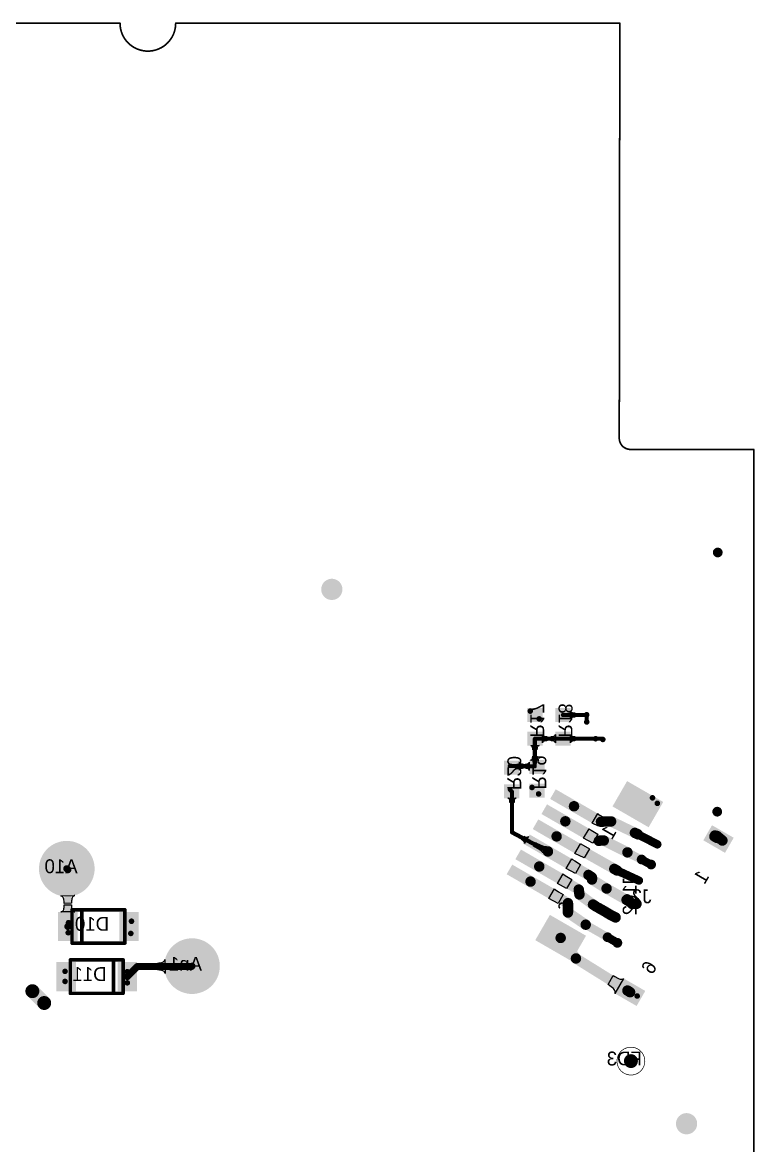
# Model space of a CAD drawing. Header units: millimetres. Extents: x 225 to 632, y 90 to 298.
# Drawn here: x 578.9 to 631.6, y 217.1 to 297.8 of the extents above; entities that cross this region are included whole.
import ezdxf

# ---------------------------------------------------------------- set-up
doc = ezdxf.new("R2010")
doc.units = ezdxf.units.MM
for name, color, linetype in [('BottomLayer', 5, 'Continuous'), ('BottomOverlay', 54, 'Continuous'), ('Mechanical15', 56, 'Continuous'), ('Mechanical4', 56, 'Continuous'), ('ViaHoleLayer', 16, 'Continuous')]:
    doc.layers.add(name, color=color, linetype=linetype)

# ---------------------------------------------------------------- blocks, each defined once
blk = doc.blocks.new('_____________4_______________B_8')
at = {"layer": 'BottomLayer', "const_width": 2}
blk.add_lwpolyline([(-1, 0, 1), (1, 0, 1)], format="xyb", close=True, dxfattribs=at)
blk = doc.blocks.new('_____________4_______________B_9')
at = {"layer": 'BottomLayer', "const_width": 2}
blk.add_lwpolyline([(-1, 0, 1), (1, 0, 1)], format="xyb", close=True, dxfattribs=at)
blk = doc.blocks.new('FIDUCIAL_ROUND_W_REF_32')
at = {"layer": 'Mechanical15'}
for points, const_width in [([(1, 0, 1), (-1, 0, 1)], 0.05), ([(-1.012, 0, 1), (-0.988, 0, 1)], 0.025), ([(0.988, 0, 1), (1.012, 0, 1)], 0.025)]:
    blk.add_lwpolyline(points, format="xyb", close=True, dxfattribs=dict(at, const_width=const_width))
blk = doc.blocks.new('FIDUCIAL_ROUND_W_REF_B_33')
at = {"layer": 'BottomLayer', "const_width": 0.5}
blk.add_lwpolyline([(-0.25, 0, 1), (0.25, 0, 1)], format="xyb", close=True, dxfattribs=at)
blk = doc.blocks.new('TM___P2_F2_B_B_74')
at = {"layer": 'BottomLayer'}
for points in [[(-2.9, -1.05), (-1.5, -1.05), (-2.9, 1.05), (-1.5, 1.05)], [(1.5, -1.05), (2.9, -1.05), (1.5, 1.05), (2.9, 1.05)]]:
    blk.add_solid(points, dxfattribs=at)
at = {"layer": 'BottomOverlay', "const_width": 0.254}
for points in [[(-1.9, 1.2), (-1.9, -1.2)], [(1.9, 1.2), (-1.9, 1.2)], [(1.2, 1.2), (1.2, -1.2)], [(1.9, 1.2), (1.9, -1.2)], [(1.9, -1.2), (-1.9, -1.2)]]:
    blk.add_lwpolyline(points, dxfattribs=at)
at = {"layer": 'BottomOverlay', "const_width": 0.127}
for points in [[(-1.963, 1.2, 1), (-1.836, 1.2, 1)], [(-1.963, 1.2, 1), (-1.836, 1.2, 1)], [(1.137, 1.2, 1), (1.264, 1.2, 1)], [(1.836, 1.2, 1), (1.963, 1.2, 1)], [(1.836, 1.2, 1), (1.963, 1.2, 1)], [(-1.963, -1.2, 1), (-1.836, -1.2, 1)], [(-1.963, -1.2, 1), (-1.836, -1.2, 1)], [(1.137, -1.2, 1), (1.264, -1.2, 1)], [(1.836, -1.2, 1), (1.963, -1.2, 1)], [(1.836, -1.2, 1), (1.963, -1.2, 1)]]:
    blk.add_lwpolyline(points, format="xyb", close=True, dxfattribs=at)
blk = doc.blocks.new('TM___P2_F2_B_B_75')
at = {"layer": 'BottomLayer'}
for points in [[(-2.9, -1.05), (-1.5, -1.05), (-2.9, 1.05), (-1.5, 1.05)], [(1.5, -1.05), (2.9, -1.05), (1.5, 1.05), (2.9, 1.05)]]:
    blk.add_solid(points, dxfattribs=at)
at = {"layer": 'BottomOverlay', "const_width": 0.254}
for points in [[(-1.9, -1.2), (-1.9, 1.2)], [(-1.9, 1.2), (1.9, 1.2)], [(1.2, -1.2), (1.2, 1.2)], [(1.9, -1.2), (1.9, 1.2)], [(-1.9, -1.2), (1.9, -1.2)]]:
    blk.add_lwpolyline(points, dxfattribs=at)
at = {"layer": 'BottomOverlay', "const_width": 0.127}
for points in [[(-1.963, 1.2, 1), (-1.836, 1.2, 1)], [(-1.963, 1.2, 1), (-1.836, 1.2, 1)], [(1.137, 1.2, 1), (1.264, 1.2, 1)], [(1.836, 1.2, 1), (1.963, 1.2, 1)], [(1.836, 1.2, 1), (1.963, 1.2, 1)], [(-1.963, -1.2, 1), (-1.836, -1.2, 1)], [(-1.963, -1.2, 1), (-1.836, -1.2, 1)], [(1.137, -1.2, 1), (1.264, -1.2, 1)], [(1.836, -1.2, 1), (1.963, -1.2, 1)], [(1.836, -1.2, 1), (1.963, -1.2, 1)]]:
    blk.add_lwpolyline(points, format="xyb", close=True, dxfattribs=at)
blk = doc.blocks.new('504050_0691_B_76')
at = {"layer": 'BottomLayer'}
for points in [[(-5.73, 3.495), (-6.98, 3.495), (-5.73, 1.695), (-6.98, 1.695)], [(5.73, 1.695), (6.98, 1.695), (5.73, 3.495), (6.98, 3.495)], [(-3.45, -2.095), (-4.05, -2.095), (-3.45, -3.095), (-4.05, -3.095)], [(-1.95, -2.095), (-2.55, -2.095), (-1.95, -3.095), (-2.55, -3.095)], [(-0.45, -2.095), (-1.05, -2.095), (-0.45, -3.095), (-1.05, -3.095)], [(1.05, -2.095), (0.45, -2.095), (1.05, -3.095), (0.45, -3.095)], [(2.55, -2.095), (1.95, -2.095), (2.55, -3.095), (1.95, -3.095)], [(4.05, -2.095), (3.45, -2.095), (4.05, -3.095), (3.45, -3.095)]]:
    blk.add_solid(points, dxfattribs=at)
at = {"layer": 'BottomOverlay', "text_generation_flag": 2}
for s, p in [('1', (-3.75, 3.38)), ('6', (3.75, 3.38))]:
    blk.add_text(s, height=1, rotation=-180, dxfattribs=at).set_placement(p)
blk = doc.blocks.new('CESI_B7023293_98')
at = {"layer": 'BottomLayer', "const_width": 0.762}
blk.add_lwpolyline([(39.619, 18.5, 1), (40.381, 18.5, 1)], format="xyb", close=True, dxfattribs=at)
blk = doc.blocks.new('AXON6P_B_116')
at = {"layer": 'BottomLayer'}
for points in [[(-6.6, 2.4), (-4.5, 2.4), (-6.6, 5.4), (-4.5, 5.4)], [(4.5, 2.4), (6.6, 2.4), (4.5, 5.4), (6.6, 5.4)], [(-3.525, -1.75), (-2.725, -1.75), (-3.525, 1.75), (-2.725, 1.75)], [(-2.275, -1.75), (-1.475, -1.75), (-2.275, 1.75), (-1.475, 1.75)], [(-1.025, -1.75), (-0.225, -1.75), (-1.025, 1.75), (-0.225, 1.75)], [(0.225, -1.75), (1.025, -1.75), (0.225, 1.75), (1.025, 1.75)], [(1.475, -1.75), (2.275, -1.75), (1.475, 1.75), (2.275, 1.75)], [(2.725, -1.75), (3.525, -1.75), (2.725, 1.75), (3.525, 1.75)]]:
    blk.add_solid(points, dxfattribs=at)
at = {"layer": 'BottomOverlay', "text_generation_flag": 2}
for s, p in [('1', (-3.125, 3.586)), ('6', (3.125, 3.586))]:
    blk.add_text(s, height=1, rotation=-180, dxfattribs=at).set_placement(p)
blk = doc.blocks.new('RESC0603_1608__N_B_121')
at = {"layer": 'BottomLayer'}
for points in [[(-1.35, -0.55), (-0.35, -0.55), (-1.35, 0.55), (-0.35, 0.55)], [(0.35, -0.55), (1.35, -0.55), (0.35, 0.55), (1.35, 0.55)]]:
    blk.add_solid(points, dxfattribs=at)
blk = doc.blocks.new('RESC0603_1608__N_B_122')
at = {"layer": 'BottomLayer'}
for points in [[(-1.35, -0.55), (-0.35, -0.55), (-1.35, 0.55), (-0.35, 0.55)], [(0.35, -0.55), (1.35, -0.55), (0.35, 0.55), (1.35, 0.55)]]:
    blk.add_solid(points, dxfattribs=at)
blk = doc.blocks.new('RESC0603_1608__N_B_123')
at = {"layer": 'BottomLayer'}
for points in [[(-1.35, -0.55), (-0.35, -0.55), (-1.35, 0.55), (-0.35, 0.55)], [(0.35, -0.55), (1.35, -0.55), (0.35, 0.55), (1.35, 0.55)]]:
    blk.add_solid(points, dxfattribs=at)
blk = doc.blocks.new('RESC0603_1608__N_B_124')
at = {"layer": 'BottomLayer'}
for points in [[(-1.35, -0.55), (-0.35, -0.55), (-1.35, 0.55), (-0.35, 0.55)], [(0.35, -0.55), (1.35, -0.55), (0.35, 0.55), (1.35, 0.55)]]:
    blk.add_solid(points, dxfattribs=at)

msp = doc.modelspace()

# ---------------------------------------------------------------- linework, layer by layer
at = {"layer": 'BottomLayer'}
for p, q in [((618.333, 247.748), (618.333, 248.348)), ((618.333, 248.348), (618.336, 248.319)), ((618.336, 247.776), (618.333, 247.748)), ((618.336, 248.319), (618.345, 248.294)), ((618.345, 247.802), (618.336, 247.776)), ((618.345, 248.294), (618.36, 248.271)), ((618.36, 247.824), (618.345, 247.802)), ((618.36, 248.271), (618.381, 248.252)), ((618.381, 247.844), (618.36, 247.824)), ((618.381, 248.252), (618.408, 248.235)), ((618.408, 247.86), (618.381, 247.844)), ((618.408, 248.235), (618.441, 248.222)), ((618.441, 247.874), (618.408, 247.86)), ((618.441, 248.222), (618.48, 248.211)), ((618.48, 247.884), (618.441, 247.874)), ((618.48, 248.211), (618.525, 248.204)), ((618.525, 247.892), (618.48, 247.884)), ((618.525, 248.204), (618.576, 248.199)), ((618.576, 247.896), (618.525, 247.892)), ((618.576, 248.199), (618.633, 248.198)), ((618.633, 247.898), (618.576, 247.896)), ((618.633, 248.198), (618.633, 247.898)), ((616.32, 246.042), (616.32, 246.642)), ((616.32, 246.642), (616.323, 246.614)), ((616.323, 246.614), (616.332, 246.588)), ((616.332, 246.588), (616.347, 246.566)), ((616.347, 246.566), (616.368, 246.546)), ((616.368, 246.546), (616.395, 246.53)), ((616.395, 246.53), (616.428, 246.516)), ((616.428, 246.168), (616.395, 246.155)), ((616.428, 246.516), (616.467, 246.506)), ((616.467, 246.179), (616.428, 246.168)), ((616.467, 246.506), (616.512, 246.499)), ((616.512, 246.187), (616.467, 246.179)), ((616.512, 246.499), (616.563, 246.494)), ((616.563, 246.192), (616.512, 246.187)), ((616.563, 246.494), (616.62, 246.493)), ((616.62, 246.193), (616.563, 246.192)), ((616.62, 246.493), (616.62, 246.193)), ((616.939, 246.494), (616.997, 246.496)), ((616.939, 246.194), (616.939, 246.494)), ((616.997, 246.193), (616.939, 246.194)), ((616.997, 246.496), (617.048, 246.501)), ((617.048, 246.189), (616.997, 246.193)), ((617.048, 246.501), (617.094, 246.509)), ((617.094, 246.182), (617.048, 246.189)), ((617.094, 246.509), (617.133, 246.519)), ((617.133, 246.171), (617.094, 246.182)), ((617.133, 246.519), (617.166, 246.533)), ((617.166, 246.158), (617.133, 246.171)), ((617.166, 246.533), (617.194, 246.55)), ((617.194, 246.142), (617.166, 246.158)), ((617.194, 246.55), (617.215, 246.569)), ((617.215, 246.569), (617.23, 246.592)), ((617.23, 246.592), (617.239, 246.617)), ((617.239, 246.617), (617.242, 246.646)), ((617.242, 246.646), (617.242, 246.046)), ((618.333, 246.041), (618.333, 246.641)), ((618.333, 246.641), (618.336, 246.613)), ((618.336, 246.613), (618.345, 246.587)), ((618.345, 246.587), (618.36, 246.565)), ((618.36, 246.565), (618.381, 246.545)), ((618.381, 246.545), (618.408, 246.529)), ((618.408, 246.529), (618.441, 246.515)), ((618.441, 246.167), (618.408, 246.154)), ((618.441, 246.515), (618.48, 246.505)), ((618.48, 246.178), (618.441, 246.167)), ((618.48, 246.505), (618.525, 246.497)), ((618.525, 246.185), (618.48, 246.178)), ((618.525, 246.497), (618.576, 246.493)), ((618.576, 246.19), (618.525, 246.185)), ((618.576, 246.493), (618.633, 246.491)), ((618.633, 246.191), (618.576, 246.19)), ((618.633, 246.491), (618.633, 246.191)), ((615.498, 245.843), (615.47, 245.846)), ((615.47, 245.846), (616.07, 245.846)), ((615.524, 245.834), (615.498, 245.843)), ((615.546, 245.819), (615.524, 245.834)), ((615.566, 245.797), (615.546, 245.819)), ((615.582, 245.77), (615.566, 245.797)), ((615.595, 245.737), (615.582, 245.77)), ((615.606, 245.697), (615.595, 245.737)), ((615.613, 245.652), (615.606, 245.697)), ((615.617, 245.6), (615.613, 245.652)), ((615.618, 245.543), (615.617, 245.6)), ((615.918, 245.543), (615.618, 245.543)), ((615.92, 245.6), (615.918, 245.543)), ((615.925, 245.652), (615.92, 245.6)), ((615.933, 245.697), (615.925, 245.652)), ((615.943, 245.737), (615.933, 245.697)), ((615.957, 245.77), (615.943, 245.737)), ((615.974, 245.797), (615.957, 245.77)), ((615.993, 245.819), (615.974, 245.797)), ((616.016, 245.834), (615.993, 245.819)), ((616.041, 245.843), (616.016, 245.834)), ((616.07, 245.846), (616.041, 245.843)), ((616.323, 246.071), (616.32, 246.042)), ((616.332, 246.096), (616.323, 246.071)), ((616.347, 246.119), (616.332, 246.096)), ((616.368, 246.138), (616.347, 246.119)), ((616.395, 246.155), (616.368, 246.138)), ((617.215, 246.122), (617.194, 246.142)), ((617.23, 246.1), (617.215, 246.122)), ((617.239, 246.074), (617.23, 246.1)), ((617.242, 246.046), (617.239, 246.074)), ((618.336, 246.07), (618.333, 246.041)), ((618.345, 246.095), (618.336, 246.07)), ((618.36, 246.118), (618.345, 246.095)), ((618.381, 246.137), (618.36, 246.118)), ((618.408, 246.154), (618.381, 246.137)), ((614.656, 244.072), (614.656, 244.672)), ((614.656, 244.672), (614.659, 244.644)), ((614.659, 244.644), (614.668, 244.618)), ((614.668, 244.618), (614.683, 244.595)), ((614.683, 244.595), (614.704, 244.576)), ((614.704, 244.576), (614.732, 244.559)), ((614.732, 244.559), (614.765, 244.545)), ((614.765, 244.545), (614.804, 244.534)), ((615.259, 244.539), (615.292, 244.552)), ((615.292, 244.552), (615.319, 244.568)), ((615.319, 244.568), (615.34, 244.587)), ((615.34, 244.587), (615.355, 244.609)), ((615.355, 244.609), (615.364, 244.635)), ((615.364, 244.635), (615.367, 244.663)), ((615.367, 244.663), (615.367, 244.063)), ((615.464, 244.796), (615.492, 244.799)), ((616.064, 244.796), (615.464, 244.796)), ((615.492, 244.799), (615.518, 244.808)), ((615.518, 244.808), (615.54, 244.823)), ((615.54, 244.823), (615.56, 244.845)), ((615.56, 244.845), (615.577, 244.872)), ((615.577, 244.872), (615.59, 244.905)), ((615.59, 244.905), (615.601, 244.945)), ((615.601, 244.945), (615.609, 244.99)), ((615.609, 244.99), (615.614, 245.042)), ((615.614, 245.042), (615.615, 245.099)), ((615.615, 245.099), (615.915, 245.099)), ((615.915, 245.099), (615.917, 245.042)), ((615.917, 245.042), (615.921, 244.99)), ((615.921, 244.99), (615.928, 244.945)), ((615.928, 244.945), (615.938, 244.905)), ((615.938, 244.905), (615.952, 244.872)), ((615.952, 244.872), (615.968, 244.845)), ((615.968, 244.845), (615.987, 244.823)), ((615.987, 244.823), (616.01, 244.808)), ((616.01, 244.808), (616.035, 244.799)), ((616.035, 244.799), (616.064, 244.796)), ((614.659, 244.101), (614.656, 244.072)), ((614.668, 244.126), (614.659, 244.101)), ((614.683, 244.148), (614.668, 244.126)), ((614.704, 244.168), (614.683, 244.148)), ((614.732, 244.184), (614.704, 244.168)), ((614.765, 244.197), (614.732, 244.184)), ((614.804, 244.207), (614.765, 244.197)), ((614.804, 244.534), (614.85, 244.526)), ((614.85, 244.214), (614.804, 244.207)), ((614.85, 244.526), (614.901, 244.521)), ((614.901, 244.218), (614.85, 244.214)), ((614.901, 244.521), (614.959, 244.518)), ((614.959, 244.218), (614.901, 244.218)), ((614.959, 244.518), (614.959, 244.218)), ((615.067, 244.517), (615.124, 244.518)), ((615.067, 244.217), (615.067, 244.517)), ((615.124, 244.215), (615.067, 244.217)), ((615.124, 244.518), (615.175, 244.522)), ((615.175, 244.21), (615.124, 244.215)), ((615.175, 244.522), (615.22, 244.529)), ((615.22, 244.202), (615.175, 244.21)), ((615.22, 244.529), (615.259, 244.539)), ((615.259, 244.191), (615.22, 244.202)), ((615.292, 244.177), (615.259, 244.191)), ((615.319, 244.16), (615.292, 244.177)), ((615.34, 244.14), (615.319, 244.16)), ((615.355, 244.117), (615.34, 244.14)), ((615.364, 244.092), (615.355, 244.117)), ((615.367, 244.063), (615.364, 244.092)), ((613.855, 242.069), (613.827, 242.072)), ((613.827, 242.072), (614.427, 242.072)), ((613.881, 242.06), (613.855, 242.069)), ((613.903, 242.045), (613.881, 242.06)), ((613.923, 242.024), (613.903, 242.045)), ((613.939, 241.996), (613.923, 242.024)), ((613.953, 241.963), (613.939, 241.996)), ((613.963, 241.924), (613.953, 241.963)), ((613.971, 241.878), (613.963, 241.924)), ((613.975, 241.827), (613.971, 241.878)), ((613.977, 241.769), (613.975, 241.827)), ((614.277, 241.769), (613.977, 241.769)), ((614.278, 241.827), (614.277, 241.769)), ((614.283, 241.878), (614.278, 241.827)), ((614.29, 241.924), (614.283, 241.878)), ((614.301, 241.963), (614.29, 241.924)), ((614.314, 241.996), (614.301, 241.963)), ((614.331, 242.024), (614.314, 241.996)), ((614.35, 242.045), (614.331, 242.024)), ((614.373, 242.06), (614.35, 242.045)), ((614.398, 242.069), (614.373, 242.06)), ((614.427, 242.072), (614.398, 242.069)), ((619.899, 240.271), (620.296, 240.958)), ((620.296, 240.958), (620.299, 240.953)), ((620.299, 240.953), (620.31, 240.943)), ((620.31, 240.943), (620.33, 240.929)), ((620.33, 240.929), (620.442, 240.858)), ((620.712, 240.7), (620.338, 240.05)), ((620.442, 240.858), (620.712, 240.7)), ((619.274, 239.188), (619.671, 239.876)), ((619.671, 239.876), (619.675, 239.867)), ((619.675, 239.867), (619.692, 239.852)), ((619.692, 239.852), (619.723, 239.829)), ((619.723, 239.829), (619.823, 239.763)), ((619.823, 239.763), (620.306, 239.474)), ((620.338, 240.05), (619.899, 240.271)), ((614.827, 239.072), (614.977, 239.332)), ((614.876, 239.044), (614.827, 239.072)), ((614.918, 239.016), (614.876, 239.044)), ((614.954, 238.989), (614.918, 239.016)), ((614.982, 238.962), (614.954, 238.989)), ((614.977, 239.332), (615.027, 239.306)), ((615.005, 238.935), (614.982, 238.962)), ((615.02, 238.908), (615.005, 238.935)), ((615.314, 239.322), (615.014, 238.802)), ((615.029, 238.881), (615.02, 238.908)), ((615.027, 239.306), (615.074, 239.287)), ((615.074, 239.287), (615.117, 239.272)), ((615.117, 239.272), (615.157, 239.263)), ((615.157, 239.263), (615.192, 239.26)), ((615.192, 239.26), (615.224, 239.261)), ((615.224, 239.261), (615.252, 239.269)), ((615.252, 239.269), (615.277, 239.281)), ((615.277, 239.281), (615.297, 239.299)), ((615.297, 239.299), (615.314, 239.322)), ((619.931, 238.825), (619.274, 239.188)), ((620.306, 239.474), (619.931, 238.825)), ((615.014, 238.802), (615.025, 238.828)), ((615.025, 238.828), (615.03, 238.855)), ((615.03, 238.855), (615.029, 238.881)), ((615.674, 238.621), (615.815, 238.886)), ((615.794, 238.556), (615.674, 238.621)), ((615.999, 238.436), (615.794, 238.556)), ((615.815, 238.886), (615.936, 238.823)), ((615.936, 238.823), (616.326, 238.647)), ((616.158, 238.331), (615.999, 238.436)), ((616.22, 238.284), (616.158, 238.331)), ((616.27, 238.24), (616.22, 238.284)), ((616.309, 238.2), (616.27, 238.24)), ((616.336, 238.163), (616.309, 238.2)), ((616.326, 238.647), (616.4, 238.622)), ((616.351, 238.13), (616.336, 238.163)), ((616.601, 238.599), (616.351, 238.13)), ((616.4, 238.622), (616.464, 238.605)), ((616.464, 238.605), (616.519, 238.595)), ((616.519, 238.595), (616.565, 238.593)), ((616.565, 238.593), (616.601, 238.599)), ((618.649, 238.105), (619.046, 238.793)), ((619.322, 237.771), (618.649, 238.105)), ((619.046, 238.793), (619.053, 238.789)), ((619.053, 238.789), (619.072, 238.777)), ((619.072, 238.777), (619.697, 238.421)), ((619.697, 238.421), (619.322, 237.771)), ((618.024, 237.023), (618.421, 237.71)), ((618.421, 237.71), (618.425, 237.703)), ((618.425, 237.703), (618.443, 237.688)), ((618.443, 237.688), (618.473, 237.665)), ((618.473, 237.665), (618.644, 237.557)), ((618.644, 237.557), (619.058, 237.312)), ((619.058, 237.312), (618.683, 236.663)), ((617.399, 235.94), (617.796, 236.628)), ((617.796, 236.628), (617.8, 236.619)), ((617.8, 236.619), (617.817, 236.603)), ((617.817, 236.603), (617.847, 236.581)), ((617.847, 236.581), (617.947, 236.514)), ((617.947, 236.514), (618.429, 236.224)), ((618.683, 236.663), (618.024, 237.023)), ((618.054, 235.574), (617.399, 235.94)), ((618.429, 236.224), (618.054, 235.574)), ((581.69, 235.048), (582.705, 235.086)), ((581.739, 235.032), (581.69, 235.048)), ((581.782, 235.008), (581.739, 235.032)), ((581.821, 234.975), (581.782, 235.008)), ((581.854, 234.933), (581.821, 234.975)), ((581.882, 234.882), (581.854, 234.933)), ((581.905, 234.823), (581.882, 234.882)), ((582.517, 234.906), (582.494, 234.845)), ((582.544, 234.959), (582.517, 234.906)), ((582.577, 235.003), (582.544, 234.959)), ((582.615, 235.039), (582.577, 235.003)), ((582.657, 235.067), (582.615, 235.039)), ((582.705, 235.086), (582.657, 235.067)), ((616.774, 234.858), (617.171, 235.545)), ((617.436, 234.504), (616.774, 234.858)), ((617.171, 235.545), (617.176, 235.538)), ((617.176, 235.538), (617.194, 235.524)), ((617.194, 235.524), (617.225, 235.503)), ((617.225, 235.503), (617.48, 235.346)), ((617.811, 235.153), (617.436, 234.504)), ((617.48, 235.346), (617.811, 235.153)), ((581.882, 234.024), (581.905, 234.08)), ((581.923, 234.755), (581.905, 234.823)), ((581.905, 234.08), (581.923, 234.146)), ((581.936, 234.679), (581.923, 234.755)), ((581.923, 234.146), (581.936, 234.222)), ((581.943, 234.594), (581.936, 234.679)), ((581.936, 234.222), (581.943, 234.308)), ((581.946, 234.5), (581.943, 234.594)), ((581.943, 234.308), (581.946, 234.405)), ((582.454, 234.519), (581.946, 234.5)), ((581.946, 234.405), (582.454, 234.405)), ((582.457, 234.613), (582.454, 234.519)), ((582.454, 234.405), (582.457, 234.308)), ((582.464, 234.699), (582.457, 234.613)), ((582.457, 234.308), (582.464, 234.222)), ((582.477, 234.776), (582.464, 234.699)), ((582.464, 234.222), (582.477, 234.146)), ((582.494, 234.845), (582.477, 234.776)), ((582.477, 234.146), (582.495, 234.08)), ((582.495, 234.08), (582.517, 234.024)), ((581.692, 233.897), (581.74, 233.902)), ((582.708, 233.897), (581.692, 233.897)), ((581.74, 233.902), (581.783, 233.917)), ((581.783, 233.917), (581.822, 233.943)), ((581.822, 233.943), (581.855, 233.978)), ((581.855, 233.978), (581.882, 234.024)), ((582.517, 234.024), (582.545, 233.978)), ((582.545, 233.978), (582.578, 233.943)), ((582.578, 233.943), (582.617, 233.917)), ((582.617, 233.917), (582.66, 233.902)), ((582.66, 233.902), (582.708, 233.897)), ((588.638, 230.225), (588.73, 230.228)), ((588.644, 229.725), (588.638, 230.225)), ((588.73, 230.228), (588.814, 230.235)), ((588.814, 230.235), (588.89, 230.248)), ((588.89, 230.248), (588.957, 230.265)), ((588.957, 230.265), (589.016, 230.288)), ((589.016, 230.288), (589.066, 230.315)), ((589.066, 230.315), (589.108, 230.348)), ((589.108, 230.348), (589.141, 230.385)), ((589.141, 230.385), (589.166, 230.428)), ((589.166, 230.428), (589.182, 230.476)), ((589.182, 230.476), (589.195, 229.476)), ((588.736, 229.723), (588.644, 229.725)), ((588.821, 229.715), (588.736, 229.723)), ((588.897, 229.703), (588.821, 229.715)), ((588.964, 229.685), (588.897, 229.703)), ((589.023, 229.663), (588.964, 229.685)), ((589.074, 229.635), (589.023, 229.663)), ((589.117, 229.603), (589.074, 229.635)), ((589.151, 229.566), (589.117, 229.603)), ((589.177, 229.523), (589.151, 229.566)), ((589.195, 229.476), (589.177, 229.523)), ((621.031, 228.673), (621.406, 229.323)), ((621.406, 229.323), (621.528, 229.249)), ((621.528, 229.249), (621.741, 229.137)), ((621.151, 228.595), (621.031, 228.673)), ((621.255, 228.52), (621.151, 228.595)), ((621.343, 228.449), (621.255, 228.52)), ((621.416, 228.381), (621.343, 228.449)), ((622.151, 229.114), (621.529, 228.037)), ((621.741, 229.137), (621.831, 229.099)), ((621.831, 229.099), (621.911, 229.072)), ((621.911, 229.072), (621.98, 229.057)), ((621.98, 229.057), (622.039, 229.054)), ((622.039, 229.054), (622.087, 229.062)), ((622.087, 229.062), (622.124, 229.082)), ((622.124, 229.082), (622.151, 229.114)), ((621.474, 228.315), (621.416, 228.381)), ((621.516, 228.253), (621.474, 228.315)), ((621.543, 228.195), (621.516, 228.253)), ((621.529, 228.037), (621.549, 228.086)), ((621.554, 228.139), (621.543, 228.195)), ((621.549, 228.086), (621.554, 228.139))]:
    msp.add_line(p, q, dxfattribs=at)
for points, const_width in [([(628.741, 259.725, 1), (629.091, 259.725, 1)], 0.35), ([(615.339, 248.327, 1), (615.539, 248.327, 1)], 0.2), ([(615.983, 247.766, 1), (616.183, 247.766, 1)], 0.2), ([(617.711, 248.048, 1), (617.861, 248.048, 1)], 0.15), ([(619.394, 248.062, 1), (619.594, 248.062, 1)], 0.2), ([(619.405, 248.048, 1), (619.555, 248.048, 1)], 0.15), ([(619.405, 248.048, 1), (619.555, 248.048, 1)], 0.15), ([(619.419, 248.062, 1), (619.569, 248.062, 1)], 0.15), ([(619.419, 248.062, 1), (619.569, 248.062, 1)], 0.15), ([(619.399, 247.545, 1), (619.599, 247.545, 1)], 0.2), ([(619.419, 247.55, 1), (619.569, 247.55, 1)], 0.15), ([(619.419, 247.55, 1), (619.569, 247.55, 1)], 0.15), ([(619.424, 247.545, 1), (619.574, 247.545, 1)], 0.15), ([(615.698, 246.34, 1), (615.848, 246.34, 1)], 0.15), ([(615.698, 246.34, 1), (615.848, 246.34, 1)], 0.15), ([(617.711, 246.348, 1), (617.861, 246.348, 1)], 0.15), ([(617.711, 246.348, 1), (617.861, 246.348, 1)], 0.15), ([(617.718, 246.341, 1), (617.868, 246.341, 1)], 0.15), ([(617.718, 246.341, 1), (617.868, 246.341, 1)], 0.15), ([(620.04, 246.341, 1), (620.24, 246.341, 1)], 0.2), ([(620.065, 246.341, 1), (620.215, 246.341, 1)], 0.15), ([(620.065, 246.341, 1), (620.215, 246.341, 1)], 0.15), ([(620.526, 246.341, 1), (620.676, 246.341, 1)], 0.15), ([(620.526, 246.341, 1), (620.676, 246.341, 1)], 0.15), ([(620.527, 246.342, 1), (620.677, 246.342, 1)], 0.15), ([(620.527, 246.342, 1), (620.677, 246.342, 1)], 0.15), ([(620.553, 246.291, 1), (620.753, 246.291, 1)], 0.2), ([(620.578, 246.291, 1), (620.728, 246.291, 1)], 0.15), ([(613.892, 244.381, 1), (614.042, 244.381, 1)], 0.15), ([(615.686, 244.358, 1), (615.836, 244.358, 1)], 0.15), ([(615.686, 244.358, 1), (615.836, 244.358, 1)], 0.15), ([(615.465, 242.838, 1), (615.665, 242.838, 1)], 0.2), ([(613.892, 242.681, 1), (614.042, 242.681, 1)], 0.15), ([(614.052, 242.521, 1), (614.202, 242.521, 1)], 0.15), ([(614.052, 242.521, 1), (614.202, 242.521, 1)], 0.15), ([(615.94, 242.374, 1), (616.14, 242.374, 1)], 0.2), ([(624.127, 242.093, 1), (624.327, 242.093, 1)], 0.2), ([(618.397, 241.488, 1), (618.772, 241.488, 1)], 0.375), ([(624.475, 241.7, 1), (624.675, 241.7, 1)], 0.2), ([(628.703, 241.099, 1), (629.053, 241.099, 1)], 0.35), ([(617.772, 240.405, 1), (618.147, 240.405, 1)], 0.375), ([(620.337, 240.375, 1), (620.712, 240.375, 1)], 0.375), ([(620.337, 240.375, 1), (620.712, 240.375, 1)], 0.375), ([(620.762, 240.4, 1), (621.137, 240.4, 1)], 0.375), ([(620.762, 240.4, 1), (621.137, 240.4, 1)], 0.375), ([(621.062, 240.4, 1), (621.437, 240.4, 1)], 0.375), ([(621.062, 240.4, 1), (621.437, 240.4, 1)], 0.375), ([(614.052, 239.614, 1), (614.202, 239.614, 1)], 0.15), ([(614.052, 239.614, 1), (614.202, 239.614, 1)], 0.15), ([(622.776, 239.575, 1), (623.151, 239.575, 1)], 0.375), ([(622.776, 239.575, 1), (623.151, 239.575, 1)], 0.375), ([(622.875, 239.6, 1), (623.075, 239.6, 1)], 0.2), ([(622.987, 239.473, 1), (623.362, 239.473, 1)], 0.375), ([(623.025, 239.473, 1), (623.325, 239.473, 1)], 0.3), ([(628.488, 239.324, 1), (628.863, 239.324, 1)], 0.375), ([(628.522, 239.387, 1), (628.897, 239.387, 1)], 0.375), ([(628.672, 239.358, 1), (629.047, 239.358, 1)], 0.375), ([(628.672, 239.358, 1), (629.047, 239.358, 1)], 0.375), ([(628.673, 239.339, 1), (629.048, 239.339, 1)], 0.375), ([(628.673, 239.339, 1), (629.048, 239.339, 1)], 0.375), ([(617.147, 239.323, 1), (617.522, 239.323, 1)], 0.375), ([(620.187, 239, 1), (620.562, 239, 1)], 0.375), ([(620.187, 239, 1), (620.562, 239, 1)], 0.375), ([(620.312, 239.025, 1), (620.687, 239.025, 1)], 0.375), ([(620.312, 239.025, 1), (620.687, 239.025, 1)], 0.375), ([(620.537, 239.025, 1), (620.912, 239.025, 1)], 0.375), ([(620.537, 239.025, 1), (620.912, 239.025, 1)], 0.375), ([(623.222, 239.371, 1), (623.522, 239.371, 1)], 0.3), ([(623.222, 239.371, 1), (623.522, 239.371, 1)], 0.3), ([(623.3, 239.425, 1), (623.5, 239.425, 1)], 0.2), ([(623.63, 239.161, 1), (623.93, 239.161, 1)], 0.3), ([(623.63, 239.161, 1), (623.93, 239.161, 1)], 0.3), ([(623.7, 239.2, 1), (623.9, 239.2, 1)], 0.2), ([(624.017, 238.96, 1), (624.317, 238.96, 1)], 0.3), ([(624.017, 238.96, 1), (624.317, 238.96, 1)], 0.3), ([(624.075, 238.975, 1), (624.275, 238.975, 1)], 0.2), ([(624.425, 238.75, 1), (624.725, 238.75, 1)], 0.3), ([(624.475, 238.75, 1), (624.675, 238.75, 1)], 0.2), ([(628.575, 239.324, 1), (628.775, 239.324, 1)], 0.2), ([(628.676, 239.302, 1), (629.051, 239.302, 1)], 0.375), ([(628.676, 239.302, 1), (629.051, 239.302, 1)], 0.375), ([(628.676, 239.302, 1), (629.051, 239.302, 1)], 0.375), ([(628.676, 239.302, 1), (629.051, 239.302, 1)], 0.375), ([(628.683, 239.211, 1), (629.058, 239.211, 1)], 0.375), ([(628.683, 239.211, 1), (629.058, 239.211, 1)], 0.375), ([(628.83, 239.218, 1), (629.205, 239.218, 1)], 0.375), ([(628.83, 239.218, 1), (629.205, 239.218, 1)], 0.375), ([(628.848, 239.208, 1), (629.223, 239.208, 1)], 0.375), ([(628.848, 239.208, 1), (629.223, 239.208, 1)], 0.375), ([(628.848, 239.208, 1), (629.223, 239.208, 1)], 0.375), ([(629.063, 239.025, 1), (629.438, 239.025, 1)], 0.375), ([(629.15, 239.025, 1), (629.35, 239.025, 1)], 0.2), ([(616.523, 238.24, 1), (616.898, 238.24, 1)], 0.375), ([(616.635, 238.24, 1), (616.785, 238.24, 1)], 0.15), ([(622.238, 238.174, 1), (622.613, 238.174, 1)], 0.375), ([(622.275, 238.174, 1), (622.575, 238.174, 1)], 0.3), ([(615.898, 237.158, 1), (616.273, 237.158, 1)], 0.375), ([(621.291, 236.986, 1), (621.666, 236.986, 1)], 0.375), ([(621.291, 236.986, 1), (621.666, 236.986, 1)], 0.375), ([(623.271, 237.662, 1), (623.621, 237.662, 1)], 0.35), ([(623.291, 237.652, 1), (623.591, 237.652, 1)], 0.3), ([(623.291, 237.652, 1), (623.591, 237.652, 1)], 0.3), ([(623.95, 237.3, 1), (624.3, 237.3, 1)], 0.35), ([(623.975, 237.3, 1), (624.275, 237.3, 1)], 0.3), ([(581.998, 237, 1), (582.252, 237, 1)], 0.254), ([(582.073, 236.925, 1), (582.327, 236.925, 1)], 0.254), ([(582.073, 236.925, 1), (582.327, 236.925, 1)], 0.254), ([(619.437, 236.55, 1), (619.812, 236.55, 1)], 0.375), ([(619.437, 236.55, 1), (619.812, 236.55, 1)], 0.375), ([(619.687, 236.375, 1), (620.062, 236.375, 1)], 0.375), ([(619.687, 236.375, 1), (620.062, 236.375, 1)], 0.375), ([(619.687, 236.225, 1), (620.062, 236.225, 1)], 0.375), ([(619.687, 236.225, 1), (620.062, 236.225, 1)], 0.375), ([(621.487, 236.875, 1), (621.863, 236.875, 1)], 0.375), ([(621.4, 237.025, 1), (621.6, 237.025, 1)], 0.2), ([(621.525, 236.875, 1), (621.825, 236.875, 1)], 0.3), ([(621.728, 236.782, 1), (622.028, 236.782, 1)], 0.3), ([(621.728, 236.782, 1), (622.028, 236.782, 1)], 0.3), ([(621.775, 236.775, 1), (621.975, 236.775, 1)], 0.2), ([(622.226, 236.552, 1), (622.526, 236.552, 1)], 0.3), ([(622.226, 236.552, 1), (622.526, 236.552, 1)], 0.3), ([(622.275, 236.55, 1), (622.475, 236.55, 1)], 0.2), ([(622.653, 236.356, 1), (622.953, 236.356, 1)], 0.3), ([(622.653, 236.356, 1), (622.953, 236.356, 1)], 0.3), ([(622.7, 236.35, 1), (622.9, 236.35, 1)], 0.2), ([(615.273, 236.075, 1), (615.648, 236.075, 1)], 0.375), ([(618.737, 235.5, 1), (619.112, 235.5, 1)], 0.375), ([(618.737, 235.5, 1), (619.112, 235.5, 1)], 0.375), ([(620.738, 235.576, 1), (621.113, 235.576, 1)], 0.375), ([(620.738, 235.576, 1), (621.113, 235.576, 1)], 0.375), ([(623.1, 236.15, 1), (623.4, 236.15, 1)], 0.3), ([(623.15, 236.15, 1), (623.35, 236.15, 1)], 0.2), ([(617.962, 234.525, 1), (618.337, 234.525, 1)], 0.375), ([(617.962, 234.525, 1), (618.337, 234.525, 1)], 0.375), ([(618.787, 235.15, 1), (619.162, 235.15, 1)], 0.375), ([(618.787, 235.15, 1), (619.162, 235.15, 1)], 0.375), ([(622.175, 234.759, 1), (622.55, 234.759, 1)], 0.375), ([(622.175, 234.759, 1), (622.55, 234.759, 1)], 0.375), ([(622.225, 234.825, 1), (622.575, 234.825, 1)], 0.35), ([(622.414, 234.624, 1), (622.789, 234.624, 1)], 0.375), ([(622.414, 234.624, 1), (622.789, 234.624, 1)], 0.375), ([(617.962, 233.85, 1), (618.337, 233.85, 1)], 0.375), ([(617.962, 233.85, 1), (618.337, 233.85, 1)], 0.375), ([(619.762, 234.425, 1), (620.137, 234.425, 1)], 0.375), ([(619.762, 234.425, 1), (620.137, 234.425, 1)], 0.375), ([(619.85, 234.425, 1), (620.05, 234.425, 1)], 0.2), ([(619.988, 234.277, 1), (620.363, 234.277, 1)], 0.375), ([(620.165, 234.179, 1), (620.54, 234.179, 1)], 0.375), ([(620.1, 234.277, 1), (620.25, 234.277, 1)], 0.15), ([(620.252, 234.179, 1), (620.452, 234.179, 1)], 0.2), ([(620.277, 234.179, 1), (620.427, 234.179, 1)], 0.15), ([(620.585, 233.945, 1), (620.96, 233.945, 1)], 0.375), ([(620.585, 233.945, 1), (620.96, 233.945, 1)], 0.375), ([(620.673, 233.945, 1), (620.873, 233.945, 1)], 0.2), ([(620.988, 233.7, 1), (621.363, 233.7, 1)], 0.375), ([(620.988, 233.7, 1), (621.363, 233.7, 1)], 0.375), ([(622.563, 234.475, 1), (622.938, 234.475, 1)], 0.375), ([(622.563, 234.475, 1), (622.938, 234.475, 1)], 0.375), ([(622.887, 234.475, 1), (623.262, 234.475, 1)], 0.375), ([(622.9, 234.475, 1), (623.25, 234.475, 1)], 0.35), ([(582.15, 233.125, 1), (582.35, 233.125, 1)], 0.2), ([(586.675, 233.225, 1), (586.875, 233.225, 1)], 0.2), ([(619.238, 232.978, 1), (619.613, 232.978, 1)], 0.375), ([(619.275, 232.978, 1), (619.575, 232.978, 1)], 0.3), ([(621.075, 233.7, 1), (621.275, 233.7, 1)], 0.2), ([(621.387, 233.5, 1), (621.763, 233.5, 1)], 0.375), ([(621.475, 233.5, 1), (621.675, 233.5, 1)], 0.2), ([(582.073, 232.85, 1), (582.327, 232.85, 1)], 0.254), ([(582.125, 232.4, 1), (582.325, 232.4, 1)], 0.2), ([(586.625, 232.35, 1), (586.825, 232.35, 1)], 0.2), ([(617.437, 232.025, 1), (617.812, 232.025, 1)], 0.375), ([(620.825, 232.075, 1), (621.175, 232.075, 1)], 0.35), ([(620.85, 232.076, 1), (621.15, 232.076, 1)], 0.3), ([(620.85, 232.076, 1), (621.15, 232.076, 1)], 0.3), ([(621.525, 231.675, 1), (621.875, 231.675, 1)], 0.35), ([(621.55, 231.675, 1), (621.85, 231.675, 1)], 0.3), ([(618.537, 230.55, 1), (618.912, 230.55, 1)], 0.375), ([(618.537, 230.55, 1), (618.912, 230.55, 1)], 0.375), ([(587.075, 229.975, 1), (587.325, 229.975, 1)], 0.25), ([(587.075, 229.975, 1), (587.325, 229.975, 1)], 0.25), ([(590.975, 229.975, 1), (591.225, 229.975, 1)], 0.25), ([(590.975, 229.975, 1), (591.225, 229.975, 1)], 0.25), ([(591, 230, 1), (591.25, 230, 1)], 0.25), ([(581.9, 229.625, 1), (582.1, 229.625, 1)], 0.2), ([(586.35, 229.25, 1), (586.6, 229.25, 1)], 0.25), ([(586.375, 229.6, 1), (586.575, 229.6, 1)], 0.2), ([(579.4, 228.2, 1), (579.9, 228.2, 1)], 0.5), ([(579.475, 228.2, 1), (579.825, 228.2, 1)], 0.35), ([(581.9, 228.9, 1), (582.1, 228.9, 1)], 0.2), ([(586.375, 228.8, 1), (586.575, 228.8, 1)], 0.2), ([(622.238, 228.246, 1), (622.613, 228.246, 1)], 0.375), ([(622.238, 228.246, 1), (622.613, 228.246, 1)], 0.375), ([(622.43, 228.127, 1), (622.805, 228.127, 1)], 0.375), ([(622.375, 228.325, 1), (622.575, 228.325, 1)], 0.2), ([(580.25, 227.35, 1), (580.75, 227.35, 1)], 0.5), ([(580.325, 227.35, 1), (580.675, 227.35, 1)], 0.35), ([(623.025, 227.85, 1), (623.225, 227.85, 1)], 0.2), ([(622.425, 223.175, 1), (622.925, 223.175, 1)], 0.5), ([(622.5, 223.175, 1), (622.85, 223.175, 1)], 0.35), ([(626.294, 218.675, 1), (627.056, 218.675, 1)], 0.762)]:
    msp.add_lwpolyline(points, format="xyb", close=True, dxfattribs=dict(at, const_width=const_width))
for points, const_width in [([(617.786, 248.048), (619.48, 248.048)], 0.3), ([(619.48, 248.048), (619.494, 248.062)], 0.3), ([(619.494, 247.55), (619.494, 248.062)], 0.3), ([(619.494, 247.55), (619.499, 247.545)], 0.3), ([(615.761, 244.358), (615.773, 246.34)], 0.3), ([(615.773, 246.34), (617.786, 246.348)], 0.3), ([(617.786, 246.348), (617.793, 246.341)], 0.3), ([(617.793, 246.341), (620.14, 246.341)], 0.3), ([(620.14, 246.341), (620.601, 246.341)], 0.3), ([(620.601, 246.341), (620.602, 246.342)], 0.3), ([(620.602, 246.342), (620.653, 246.291)], 0.3), ([(613.967, 244.381), (615.761, 244.358)], 0.3), ([(613.967, 242.681), (614.127, 242.521)], 0.3), ([(614.127, 239.614), (614.127, 242.521)], 0.3), ([(618.585, 241.488), (620.525, 240.375)], 0.75), ([(617.96, 240.405), (620.375, 239)], 0.75), ([(620.525, 240.375), (620.95, 240.4)], 0.75), ([(620.95, 240.4), (621.25, 240.4)], 0.75), ([(621.25, 240.4), (622.963, 239.575)], 0.75), ([(614.127, 239.614), (616.71, 238.24)], 0.3), ([(622.963, 239.575), (623.175, 239.473)], 0.75), ([(623.175, 239.473), (623.372, 239.371)], 0.6), ([(628.675, 239.324), (628.871, 239.211)], 0.75), ([(628.71, 239.387), (628.863, 239.302)], 0.75), ([(628.859, 239.358), (628.861, 239.339)], 0.75), ([(628.859, 239.358), (629.035, 239.208)], 0.75), ([(628.861, 239.339), (628.863, 239.302)], 0.75), ([(617.335, 239.323), (621.478, 236.986)], 0.75), ([(620.375, 239), (620.5, 239.025)], 0.75), ([(620.5, 239.025), (620.725, 239.025)], 0.75), ([(620.725, 239.025), (622.425, 238.174)], 0.75), ([(623.372, 239.371), (623.78, 239.161)], 0.6), ([(623.78, 239.161), (624.167, 238.96)], 0.6), ([(624.167, 238.96), (624.575, 238.75)], 0.6), ([(628.863, 239.302), (629.018, 239.218)], 0.75), ([(628.863, 239.302), (628.871, 239.211)], 0.75), ([(629.018, 239.218), (629.035, 239.208)], 0.75), ([(629.035, 239.208), (629.25, 239.025)], 0.75), ([(616.71, 238.24), (619.625, 236.55)], 0.75), ([(622.425, 238.174), (623.441, 237.652)], 0.6), ([(616.085, 237.158), (618.925, 235.5)], 0.75), ([(621.478, 236.986), (621.675, 236.875)], 0.75), ([(623.441, 237.652), (624.125, 237.3)], 0.6), ([(582.125, 237), (582.2, 236.925)], 0.508), ([(582.2, 232.85), (582.2, 236.925)], 0.508), ([(619.625, 236.55), (619.875, 236.375)], 0.75), ([(619.875, 236.225), (619.875, 236.375)], 0.75), ([(619.875, 236.225), (620.925, 235.576)], 0.75), ([(621.675, 236.875), (621.878, 236.782)], 0.6), ([(621.878, 236.782), (622.376, 236.552)], 0.6), ([(622.376, 236.552), (622.803, 236.356)], 0.6), ([(622.803, 236.356), (623.25, 236.15)], 0.6), ([(615.46, 236.075), (618.15, 234.525)], 0.75), ([(618.925, 235.5), (618.975, 235.15)], 0.75), ([(620.925, 235.576), (622.363, 234.759)], 0.75), ([(618.15, 233.85), (618.15, 234.525)], 0.75), ([(618.975, 235.15), (619.95, 234.425)], 0.75), ([(622.363, 234.759), (622.601, 234.624)], 0.75), ([(622.601, 234.624), (622.75, 234.475)], 0.75), ([(618.15, 233.85), (619.425, 232.978)], 0.75), ([(619.95, 234.425), (620.175, 234.277)], 0.75), ([(620.352, 234.179), (620.773, 233.945)], 0.75), ([(620.175, 234.277), (620.352, 234.179)], 0.3), ([(620.773, 233.945), (621.175, 233.7)], 0.75), ([(621.175, 233.7), (621.575, 233.5)], 0.75), ([(622.75, 234.475), (623.075, 234.475)], 0.75), ([(619.425, 232.978), (621, 232.076)], 0.6), ([(617.625, 232.025), (618.725, 230.55)], 0.75), ([(621, 232.076), (621.7, 231.675)], 0.6), ([(618.725, 230.55), (622.426, 228.246)], 0.75), ([(586.475, 229.25), (587.2, 229.975)], 0.5), ([(587.2, 229.975), (591.1, 229.975)], 0.5), ([(591.1, 229.975), (591.125, 230)], 0.5), ([(579.65, 228.2), (580.5, 227.35)], 1), ([(622.426, 228.246), (622.617, 228.127)], 0.75)]:
    msp.add_lwpolyline(points, dxfattribs=dict(at, const_width=const_width))
at = {"layer": 'Mechanical4', "const_width": 0.12}
for points in [[(288.952, 297.754), (585.952, 297.754)], [(589.952, 297.754), (621.877, 297.754)], [(621.839, 267.934), (621.877, 297.754)], [(622.639, 267.133), (631.5, 267.133)], [(631.5, 267.133), (631.502, 120.173)]]:
    msp.add_lwpolyline(points, dxfattribs=at)
at = {"layer": 'Mechanical4', "const_width": 0.06}
for points in [[(585.922, 297.754, 1), (585.982, 297.754, 1)], [(585.922, 297.754, 1), (585.982, 297.754, 1)], [(589.922, 297.754, 1), (589.982, 297.754, 1)], [(589.922, 297.754, 1), (589.982, 297.754, 1)], [(621.847, 297.754, 1), (621.907, 297.754, 1)], [(621.847, 297.754, 1), (621.907, 297.754, 1)], [(621.809, 267.934, 1), (621.869, 267.934, 1)], [(621.809, 267.934, 1), (621.869, 267.934, 1)], [(622.609, 267.133, 1), (622.669, 267.133, 1)], [(622.609, 267.133, 1), (622.669, 267.133, 1)], [(631.47, 267.133, 1), (631.53, 267.133, 1)], [(631.47, 267.133, 1), (631.53, 267.133, 1)]]:
    msp.add_lwpolyline(points, format="xyb", close=True, dxfattribs=at)
at = {"layer": 'Mechanical4', "const_width": 0.12}
for points in [[(589.952, 297.754, -1), (585.952, 297.754)], [(622.639, 267.133, -0.414585), (621.839, 267.934)]]:
    msp.add_lwpolyline(points, format="xyb", dxfattribs=at)
at = {"layer": 'ViaHoleLayer'}
for points, const_width in [([(628.841, 259.725, 1), (628.991, 259.725, 1)], 0.15), ([(615.414, 248.327, 1), (615.464, 248.327, 1)], 0.05), ([(616.058, 247.766, 1), (616.108, 247.766, 1)], 0.05), ([(619.469, 248.062, 1), (619.519, 248.062, 1)], 0.05), ([(619.474, 247.545, 1), (619.524, 247.545, 1)], 0.05), ([(620.115, 246.341, 1), (620.165, 246.341, 1)], 0.05), ([(620.628, 246.291, 1), (620.678, 246.291, 1)], 0.05), ([(615.54, 242.838, 1), (615.59, 242.838, 1)], 0.05), ([(616.015, 242.374, 1), (616.065, 242.374, 1)], 0.05), ([(624.202, 242.093, 1), (624.252, 242.093, 1)], 0.05), ([(624.55, 241.7, 1), (624.6, 241.7, 1)], 0.05), ([(628.803, 241.099, 1), (628.953, 241.099, 1)], 0.15), ([(622.95, 239.6, 1), (623, 239.6, 1)], 0.05), ([(623.375, 239.425, 1), (623.425, 239.425, 1)], 0.05), ([(623.775, 239.2, 1), (623.825, 239.2, 1)], 0.05), ([(624.15, 238.975, 1), (624.2, 238.975, 1)], 0.05), ([(628.65, 239.324, 1), (628.7, 239.324, 1)], 0.05), ([(629.225, 239.025, 1), (629.275, 239.025, 1)], 0.05), ([(624.55, 238.75, 1), (624.6, 238.75, 1)], 0.05), ([(623.371, 237.662, 1), (623.521, 237.662, 1)], 0.15), ([(624.05, 237.3, 1), (624.2, 237.3, 1)], 0.15), ([(621.475, 237.025, 1), (621.525, 237.025, 1)], 0.05), ([(621.85, 236.775, 1), (621.9, 236.775, 1)], 0.05), ([(622.35, 236.55, 1), (622.4, 236.55, 1)], 0.05), ([(622.775, 236.35, 1), (622.825, 236.35, 1)], 0.05), ([(623.225, 236.15, 1), (623.275, 236.15, 1)], 0.05), ([(622.325, 234.825, 1), (622.475, 234.825, 1)], 0.15), ([(619.925, 234.425, 1), (619.975, 234.425, 1)], 0.05), ([(620.327, 234.179, 1), (620.377, 234.179, 1)], 0.05), ([(623, 234.475, 1), (623.15, 234.475, 1)], 0.15), ([(586.75, 233.225, 1), (586.8, 233.225, 1)], 0.05), ([(620.748, 233.945, 1), (620.798, 233.945, 1)], 0.05), ([(621.15, 233.7, 1), (621.2, 233.7, 1)], 0.05), ([(621.55, 233.5, 1), (621.6, 233.5, 1)], 0.05), ([(582.2, 232.4, 1), (582.25, 232.4, 1)], 0.05), ([(582.225, 233.125, 1), (582.275, 233.125, 1)], 0.05), ([(586.7, 232.35, 1), (586.75, 232.35, 1)], 0.05), ([(620.925, 232.075, 1), (621.075, 232.075, 1)], 0.15), ([(621.625, 231.675, 1), (621.775, 231.675, 1)], 0.15), ([(581.975, 229.625, 1), (582.025, 229.625, 1)], 0.05), ([(586.45, 229.6, 1), (586.5, 229.6, 1)], 0.05), ([(581.975, 228.9, 1), (582.025, 228.9, 1)], 0.05), ([(586.45, 228.8, 1), (586.5, 228.8, 1)], 0.05), ([(579.575, 228.2, 1), (579.725, 228.2, 1)], 0.15), ([(622.45, 228.325, 1), (622.5, 228.325, 1)], 0.05), ([(623.1, 227.85, 1), (623.15, 227.85, 1)], 0.05), ([(580.425, 227.35, 1), (580.575, 227.35, 1)], 0.15), ([(622.6, 223.175, 1), (622.75, 223.175, 1)], 0.15)]:
    msp.add_lwpolyline(points, format="xyb", close=True, dxfattribs=dict(at, const_width=const_width))

# ---------------------------------------------------------------- block references
for name, p, rotation in [('CESI_B7023293_98', (619.675, 217.075), 90), ('RESC0603_1608__N_B_121', (615.773, 247.19), 90), ('RESC0603_1608__N_B_122', (617.786, 247.198), 90), ('AXON6P_B_116', (617.022, 238.781), 240), ('RESC0603_1608__N_B_124', (614.112, 243.416), 270), ('RESC0603_1608__N_B_123', (615.914, 243.452), 270), ('504050_0691_B_76', (623.547, 234.928), 240), ('_____________4_______________B_9', (582.125, 237), 180), ('TM___P2_F2_B_B_74', (584.4, 232.85), 180), ('_____________4_______________B_8', (591.125, 230), 180), ('TM___P2_F2_B_B_75', (584.275, 229.25), 360), ('FIDUCIAL_ROUND_W_REF_B_33', (622.675, 223.175), 180)]:
    msp.add_blockref(name, p, dxfattribs=dict(rotation=rotation))
msp.add_blockref('FIDUCIAL_ROUND_W_REF_32', (622.675, 223.175))

# ---------------------------------------------------------------- texts
at = {"layer": 'BottomOverlay', "text_generation_flag": 2}
for s, rotation, p in [('R17', 270, (615.442, 246.431)), ('R18', 270, (617.474, 246.431)), ('R20', 270, (613.791, 242.646)), ('R19', 270, (615.594, 242.697)), ('J102', 90, (623.087, 236.55))]:
    msp.add_text(s, height=1, rotation=rotation, dxfattribs=at).set_placement(p)
for s, p in [('A10', (582.905, 236.677)), ('J2', (624.154, 234.518)), ('D10', (585.165, 232.537)), ('An1', (591.845, 229.667)), ('D11', (584.987, 228.93)), ('FD3', (623.468, 222.86))]:
    msp.add_text(s, height=1, dxfattribs=at).set_placement(p)

doc.saveas('drawing.dxf')
